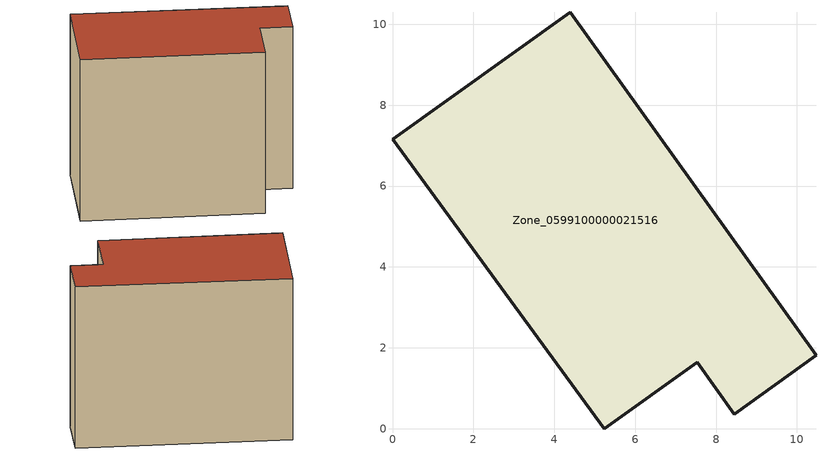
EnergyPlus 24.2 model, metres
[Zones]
Zone_0599100000021516
 floor ground (C_G): 7.53,1.64 5.24,0 0,7.16 4.39,10.29 10.47,1.81 8.45,0.36 z0
 wall outside (C_F): 4.39,10.29 0,7.16 5.24,0 7.53,1.64 8.45,0.36 10.47,1.81 4.39,10.29 z0:8.41
 roof outside (C_R): 8.45,0.36 10.47,1.81 4.39,10.29 0,7.16 5.24,0 7.53,1.64 z8.41
[BUILDING]
Pand.0599100000021516: North Axis=0; Terrain=City; Loads Convergence Tolerance Value=0.04; Temperature Convergence Tolerance Value=0.4; Solar Distribution=FullExterior; Maximum Number of Warmup Days=25; Minimum Number of Warmup Days=1
[Site:Location]
Rotterdam.The.Hague.AP_ZH_NLD Design_Conditions: Latitude=51.96; Longitude=4.45; Time Zone=1; Elevation=-4.5
[SITE:GROUNDTEMPERATURE:BUILDINGSURFACE]
18, 18, 18, 18, 18, 18, 18, 18, 18, 18, 18, 18
[MATERIAL] Thermal Absorptance=0.9; Solar Absorptance=0.7; Visible Absorptance=0.7
Name | Roughness | Thickness | Conductivity | Density | Specific Heat
G.TI.1975-1991 | MediumSmooth | 0.15 | 0.288461 | 540 | 1210
F.TI.1975-1991 | Rough | 0.3 | 0.230769 | 1920 | 840
R.TI.1975-1991 | MediumRough | 0.2 | 0.153846 | 1500 | 1000
[CONSTRUCTION]
C_G: G.TI.1975-1991
C_F: F.TI.1975-1991
C_R: R.TI.1975-1991
[ZONE]
Zone_0599100000021516: Type=1; Multiplier=1; Ceiling Height=Autocalculate; Volume=Autocalculate; Floor Area=autocalculate; Part of Total Floor Area=Yes
[ZONEINFILTRATION:DESIGNFLOWRATE]
Infil_Zone_0599100000021516: Zone or ZoneList or Space or SpaceList=Zone_0599100000021516; Schedule=AlwaysOn; Design Flow Rate Calculation Method=Flow/Area; Flow Rate per Floor Area=0.003; Constant Term Coefficient=1; Temperature Term Coefficient=0; Velocity Term Coefficient=0; Velocity Squared Term Coefficient=0
[HVACTEMPLATE:ZONE:IDEALLOADSAIRSYSTEM]
Zone_0599100000021516: Maximum Heating Supply Air Temperature=50; Minimum Cooling Supply Air Temperature=13; Maximum Heating Supply Air Humidity Ratio=0.0156; Minimum Cooling Supply Air Humidity Ratio=0.0077; Heating Limit=NoLimit; Cooling Limit=NoLimit; Dehumidification Control Type=ConstantSensibleHeatRatio; Cooling Sensible Heat Ratio=0.7; Dehumidification Setpoint=60; Humidification Control Type=None; Humidification Setpoint=30; Outdoor Air Method=None; Outdoor Air Flow Rate per Person=0.00944; Outdoor Air Flow Rate per Zone Floor Area=0; Outdoor Air Flow Rate per Zone=0; Demand Controlled Ventilation Type=None; Outdoor Air Economizer Type=NoEconomizer; Heat Recovery Type=None; Sensible Heat Recovery Effectiveness=0.7; Latent Heat Recovery Effectiveness=0.65
[ZONECONTROL:THERMOSTAT]
ThermostatControl_Zone_0599100000021516: Zone or ZoneList=Zone_0599100000021516; Control Type Schedule=DualSetpointControlType; Control 1=Thermostat_Zone_0599100000021516; Temperature Difference Between Cutout And Setpoint=0
[THERMOSTATSETPOINT:DUALSETPOINT]
Thermostat_Zone_0599100000021516: Heating Setpoint Temperature Schedule=HeatingSetpoint_Zone_0599100000021516; Cooling Setpoint Temperature Schedule=CoolingSetpoint_Zone_0599100000021516
[SCHEDULE:COMPACT]
HeatingSetpoint_Zone_0599100000021516: Through: 12/31, For: AllDays, Until: 24:00, 21
CoolingSetpoint_Zone_0599100000021516: Through: 12/31, For: AllDays, Until: 24:00, 24
DualSetpointControlType: Through: 12/31, For: AllDays, Until: 24:00, 4
AlwaysOn: Through: 12/31, For: AllDays, Until: 24:00, 1
